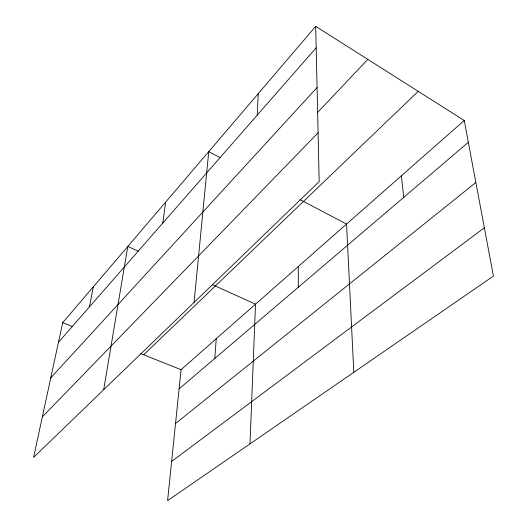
<?xml version="1.0" encoding="UTF-8"?>
<svg xmlns="http://www.w3.org/2000/svg" width="527" height="527" viewBox="0 0 527 527"><rect width="100%" height="100%" fill="white"/><g stroke="black" fill="none" stroke-linecap="round" stroke-linejoin="round"><path stroke-width="0.79" d="M249.982 443.866L255.529 304.165L212.361 284.652M257.242 115.136L258.237 93.654M214.792 358.452L216.248 338.729M194.061 302.426L208.732 151.638L220.358 157.751M464.234 120.492L181.077 369.677L167.593 500.65L493.424 276.089L464.234 120.492L315.706 26.35L62.713 322.669L33.576 457.436L319.178 181.578L315.706 26.35M162.771 223.099L165.643 202.111M103.7 389.697L127.797 246.438L138.278 251.175M89.419 306.918L93.332 286.8M58.464 342.293L316.18 47.779M50.79 377.819L317.07 87.548M317.788 112.258L367.813 59.38M42.344 416.877L318.084 132.811M143.654 354.816L418.214 91.323M179.101 388.88L468.325 142.297M175.537 423.517L475.861 182.48M171.631 461.448L484.366 227.783M62.713 322.669L72.515 326.562M140.623 353.61L181.077 369.677M299.883 199.542L346.542 224.067L353.815 372.306M401.37 175.814L403.735 197.362M298.302 266.524L298.308 287.248"/></g></svg>
